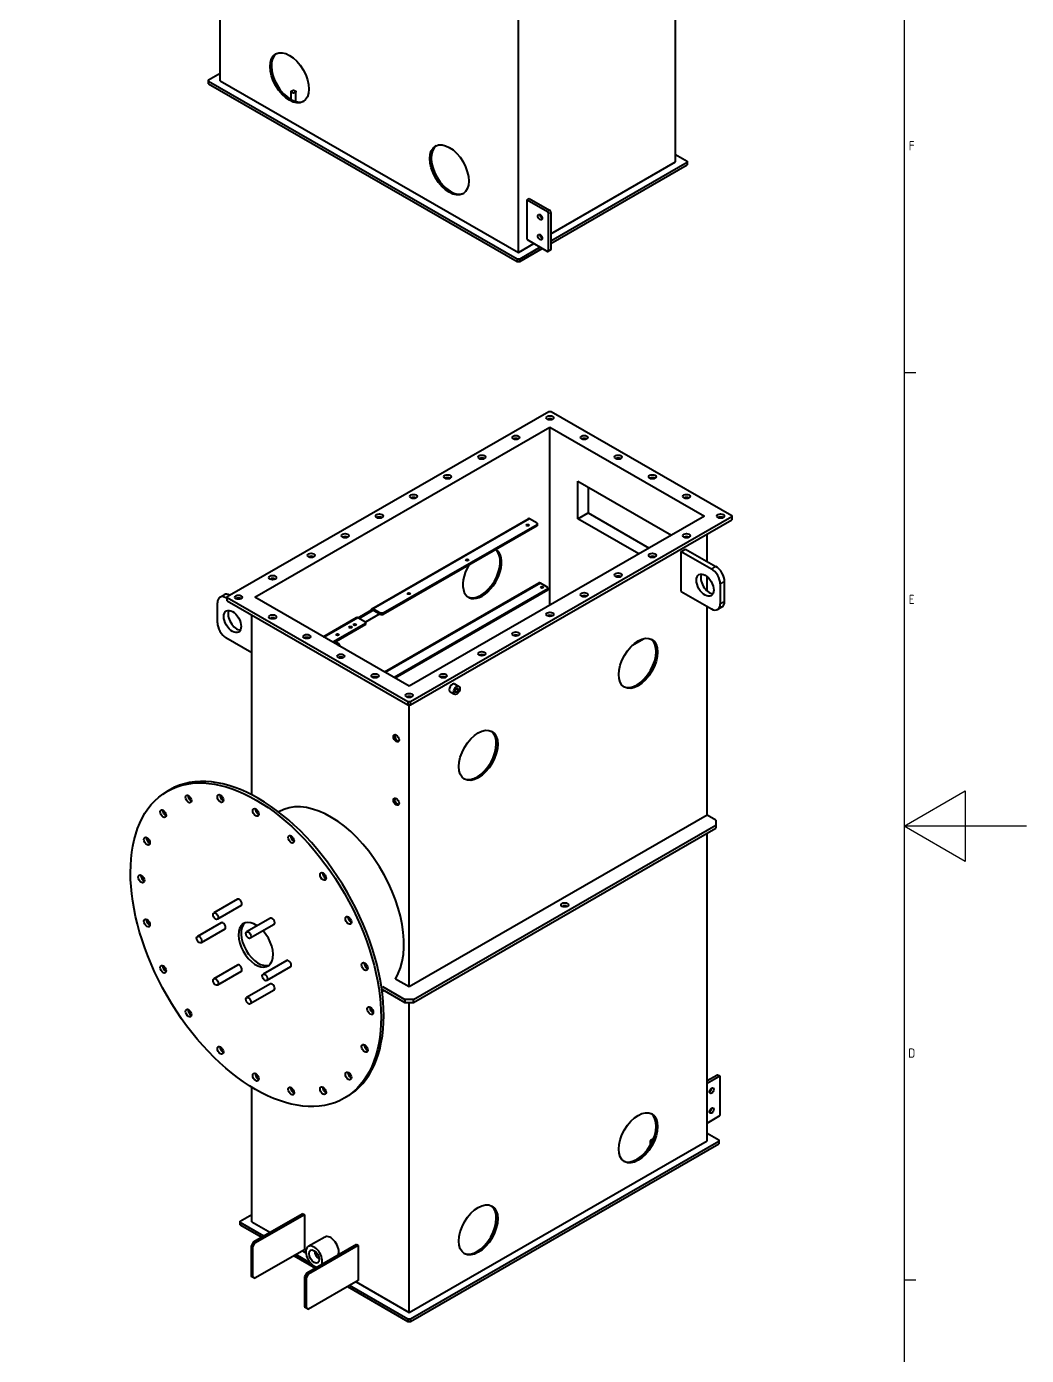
# Model space of a CAD drawing. Header units: millimetres. Extents: x 0 to 4205, y 0 to 2970.
# Drawn here: x 3387 to 4205, y 1052 to 2139 of the extents above; entities that cross this region are included whole.
import ezdxf

# ---------------------------------------------------------------- set-up
doc = ezdxf.new("R2010")
doc.units = ezdxf.units.MM
doc.header["$LTSCALE"] = 5
doc.layers.get('0').update_dxf_attribs({"color": 3, "lineweight": 25})
for name, color, linetype, lineweight in [('가시적인 것(ISO)', 3, 'Continuous', 40), ('가시적인 좁은 것(ISO)', 3, 'Continuous', 35), ('경계(ISO)', 7, 'Continuous', 25)]:
    doc.layers.add(name, color=color, linetype=linetype, lineweight=lineweight)
doc.styles.add('문자 텍스트_PSTEK_POSCO', font='isocp.shx')

# ---------------------------------------------------------------- blocks, each defined once
blk = doc.blocks.new('경계 Default Border')
at = {"layer": '경계(ISO)'}
for p, q in [((821, 371.25), (822.9, 371.25)), ((821, 222.75), (822.9, 222.75))]:
    blk.add_line(p, q, dxfattribs=at)
at = {"layer": '경계(ISO)', "flags": 128}
for points in [[(20, 20), (20, 574), (821, 574), (821, 20), (20, 20)], [(841, 297), (821, 297), (831, 302.77), (831, 291.23), (821, 297)]]:
    blk.add_lwpolyline(points, dxfattribs=at)
at = {"layer": '경계(ISO)', "color": 2, "char_height": 1.5, "attachment_point": 7, "style": '문자 텍스트_PSTEK_POSCO'}
for s, insert in [('F', (821.72, 407.62)), ('E', (821.72, 333.36)), ('D', (821.64, 259.11))]:
    blk.add_mtext(s, dxfattribs=dict(at, insert=insert))

msp = doc.modelspace()

# ---------------------------------------------------------------- linework, layer by layer
at = {"layer": '가시적인 것(ISO)'}
for p, q in [((3917.9239, 2028.6974), (3917.9239, 2525.2003)), ((3789.2305, 1954.5878), (3789.2305, 2451.7014)), ((3545.2786, 2095.0703), (3545.2786, 2346.7178)), ((3535.7327, 2095.6811), (3545.2786, 2101.1783)), ((3535.7327, 2094.4596), (3535.7327, 2095.6811)), ((3788.1698, 1949.0907), (3535.7327, 2094.4596)), ((3535.7327, 2092.6201), (3535.7327, 2094.4596)), ((3535.7327, 2092.6201), (3788.1698, 1947.2512)), ((3545.2786, 2095.0703), (3789.2305, 1954.5878)), ((3603.1352, 2079.6122), (3603.1352, 2086.0825)), ((3607.1352, 2077.9468), (3607.1352, 2086.0825)), ((3917.9239, 2034.8054), (3927.4698, 2029.3082)), ((3815.747, 1969.8577), (3917.9239, 2028.6974)), ((3927.4698, 2028.0867), (3815.747, 1963.7497)), ((3815.747, 1961.9102), (3927.4698, 2026.2472)), ((3927.4698, 2029.3082), (3927.4698, 2028.0867)), ((3927.4698, 2028.0867), (3927.4698, 2026.2472)), ((3796.3015, 1997.6977), (3798.0693, 1998.7156)), ((3796.3015, 1964.9958), (3796.3015, 1997.6977)), ((3796.3015, 1997.6977), (3812.9185, 1988.1286)), ((3798.0693, 1998.7156), (3814.6863, 1989.1465)), ((3813.9792, 1956.0422), (3813.9792, 1986.2914)), ((3815.747, 1987.3094), (3815.747, 1957.0602)), ((3789.2305, 1954.5878), (3801.8028, 1961.8278)), ((3807.1061, 1958.7738), (3790.2911, 1949.0907)), ((3790.2911, 1947.2512), (3808.7033, 1957.8541)), ((3796.3015, 1964.9958), (3812.9185, 1955.4267)), ((3790.2911, 1949.0907), (3788.1698, 1949.0907)), ((3788.1698, 1949.0907), (3788.1698, 1947.2512)), ((3788.1698, 1947.2512), (3790.2911, 1947.2512)), ((3790.2911, 1947.2512), (3790.2911, 1949.0907)), ((3815.4348, 1956.3711), (3813.6671, 1955.3531)), ((3550.9782, 1672.9853), (3814.0219, 1824.4621)), ((3814.0219, 1824.4621), (3816.1432, 1824.4621)), ((3816.1432, 1824.4621), (3963.9286, 1739.3582)), ((3573.3935, 1672.3745), (3815.0826, 1811.554)), ((3815.0826, 1665.9409), (3815.0826, 1811.554)), ((3815.0826, 1811.554), (3941.5133, 1738.7474)), ((3837.9928, 1767.2941), (3914.5391, 1723.2141)), ((3837.9928, 1736.6361), (3837.9928, 1767.2941)), ((3846.1953, 1762.5706), (3846.1953, 1741.3596)), ((3837.9928, 1736.6361), (3846.1953, 1741.3596)), ((3846.1953, 1741.3596), (3896.1223, 1712.6085)), ((3669.1547, 1662.8561), (3797.2471, 1736.6196)), ((3804.5467, 1731.7426), (3678.5756, 1659.2007)), ((3804.5467, 1730.8025), (3678.5756, 1658.2605)), ((3941.5133, 1738.7474), (3699.8242, 1599.568)), ((3963.9286, 1738.1367), (3700.8848, 1586.6598)), ((3700.8848, 1584.2072), (3963.9286, 1735.684)), ((3804.5467, 1732.9642), (3798.3949, 1736.5068)), ((3804.5467, 1732.9642), (3804.5467, 1731.7426)), ((3804.5467, 1731.7426), (3804.5467, 1730.8025)), ((3887.9198, 1707.885), (3837.9928, 1736.6361)), ((3963.9286, 1739.3582), (3963.9286, 1738.1367)), ((3963.9286, 1738.1367), (3963.9286, 1735.684)), ((3943.776, 1701.6279), (3943.776, 1724.0789)), ((3922.5628, 1709.7719), (3926.0983, 1711.8078)), ((3922.5628, 1709.7719), (3947.3116, 1695.52)), ((3922.5628, 1677.07), (3922.5628, 1709.7719)), ((3926.0983, 1711.8078), (3950.8471, 1697.556)), ((3943.776, 1677.3611), (3943.776, 1689.1209)), ((3679.5828, 1611.2242), (3806.0859, 1684.0725)), ((3813.3855, 1679.1955), (3687.4671, 1606.6839)), ((3813.3855, 1678.2553), (3688.2834, 1606.2138)), ((3813.3855, 1680.4171), (3807.2337, 1683.9597)), ((3813.3855, 1680.4171), (3813.3855, 1679.1955)), ((3813.3855, 1679.1955), (3813.3855, 1678.2553)), ((3922.5628, 1677.07), (3947.3116, 1662.8181)), ((3954.3826, 1683.2726), (3954.3826, 1666.9216)), ((3957.9182, 1668.9576), (3957.9182, 1685.3086)), ((3542.8465, 1651.4482), (3542.8465, 1667.7991)), ((3544.9272, 1672.393), (3548.4628, 1674.429)), ((3550.9782, 1671.2919), (3549.9175, 1671.9027)), ((3550.9782, 1671.7638), (3550.9782, 1672.9853)), ((3550.9782, 1669.3111), (3550.9782, 1671.7638)), ((3698.7635, 1586.6598), (3550.9782, 1671.7638)), ((3550.9782, 1669.3111), (3698.7635, 1584.2072)), ((3558.875, 1670.8164), (3558.182, 1671.2154)), ((3699.8242, 1599.568), (3573.3935, 1672.3745)), ((3943.776, 1493.8921), (3943.776, 1664.8541)), ((3952.3019, 1662.3278), (3955.8374, 1664.3637)), ((3571.1307, 1510.605), (3571.1307, 1657.706)), ((3629.5386, 1640.0427), (3656.7803, 1655.7302)), ((3664.0799, 1652.0748), (3657.9281, 1655.6174)), ((3658.0764, 1655.532), (3668.6761, 1661.636)), ((3669.4893, 1661.1677), (3658.8895, 1655.0637)), ((3675.7714, 1658.6538), (3664.0799, 1651.9211)), ((3668.6761, 1661.636), (3668.6761, 1661.7995)), ((3668.6761, 1661.636), (3669.4893, 1661.1677)), ((3669.4893, 1661.3312), (3669.4893, 1661.1677)), ((3670.3025, 1662.7433), (3676.4543, 1659.2007)), ((3676.4543, 1658.2605), (3670.3025, 1661.8032)), ((3678.5756, 1659.2007), (3676.4543, 1659.2007)), ((3676.4543, 1659.2007), (3676.4543, 1658.2605)), ((3676.4543, 1658.2605), (3678.5756, 1658.2605)), ((3678.5756, 1658.2605), (3678.5756, 1659.2007)), ((3664.0799, 1650.8532), (3637.4229, 1635.5025)), ((3664.0799, 1649.913), (3638.2392, 1635.0324)), ((3664.0799, 1652.0748), (3664.0799, 1650.8532)), ((3664.0799, 1650.8532), (3664.0799, 1649.913)), ((3571.1307, 1626.9849), (3549.9175, 1639.2008)), ((3882.173, 1632.8359), (3892.2419, 1638.6342)), ((3737.0509, 1601.4357), (3740.5864, 1599.3997)), ((3699.8242, 1590.2258), (3699.8242, 1591.2283)), ((3733.3081, 1594.9363), (3736.8437, 1592.9004)), ((3698.7635, 1586.6598), (3698.7635, 1584.2072)), ((3700.8848, 1586.6598), (3698.7635, 1586.6598)), ((3698.7635, 1584.2072), (3700.8848, 1584.2072)), ((3699.8242, 1353.4096), (3699.8242, 1584.2072)), ((3700.8848, 1584.2072), (3700.8848, 1586.6598)), ((3504.0744, 1514.82), (3501.9531, 1513.5984)), ((3593.0597, 1496.8258), (3592.8665, 1496.7146)), ((3943.776, 1493.8921), (3699.8242, 1353.4096)), ((3950.8471, 1489.8201), (3943.776, 1493.8921)), ((3703.3597, 1343.2297), (3950.8471, 1485.7482)), ((3703.3597, 1340.777), (3950.8471, 1483.2955)), ((3943.776, 1227.5761), (3943.776, 1479.2236)), ((3950.8471, 1489.8201), (3950.8471, 1485.7482)), ((3950.8471, 1485.7482), (3950.8471, 1483.2955)), ((3559.3806, 1425.1849), (3539.9352, 1413.987)), ((3562.3748, 1419.9854), (3542.9294, 1408.7875)), ((3545.9456, 1406.017), (3526.5001, 1394.8191)), ((3586.2507, 1409.7115), (3566.8052, 1398.5136)), ((3589.2449, 1404.512), (3569.7994, 1393.3141)), ((3548.9398, 1400.8175), (3529.4943, 1389.6196)), ((3559.3806, 1371.3757), (3539.9352, 1360.1778)), ((3599.6857, 1375.0701), (3580.2403, 1363.8723)), ((3562.3748, 1366.1762), (3542.9294, 1354.9783)), ((3602.6799, 1369.8706), (3583.2344, 1358.6728)), ((3699.8242, 1353.4096), (3688.5105, 1359.9247)), ((3586.2507, 1355.9022), (3566.8052, 1344.7043)), ((3589.2449, 1350.7027), (3569.7994, 1339.5048)), ((3677.3998, 1351.6544), (3696.2886, 1340.777)), ((3677.8952, 1349.5067), (3677.702, 1349.3954)), ((3677.9039, 1353.8168), (3696.2886, 1343.2297)), ((3703.3597, 1343.2297), (3696.2886, 1343.2297)), ((3696.2886, 1343.2297), (3696.2886, 1340.777)), ((3696.2886, 1340.777), (3703.3597, 1340.777)), ((3699.8242, 1087.0936), (3699.8242, 1340.777)), ((3703.3597, 1340.777), (3703.3597, 1343.2297)), ((3575.3734, 1280.7154), (3575.3734, 1281.5934)), ((3575.3734, 1280.7154), (3576.2987, 1280.1825)), ((3943.776, 1276.7939), (3951.5542, 1281.273)), ((3943.776, 1274.7579), (3953.322, 1280.255)), ((3954.0705, 1280.3286), (3952.3027, 1281.3466)), ((3954.3826, 1249.3903), (3954.3826, 1279.6395)), ((3571.1307, 1161.2032), (3571.1307, 1271.289)), ((3603.4569, 1268.7888), (3605.5842, 1267.9117)), ((3629.7936, 1268.7334), (3631.1781, 1269.5307)), ((3648.7937, 1263.5108), (3646.6724, 1262.2892)), ((3943.776, 1242.056), (3953.322, 1247.5532)), ((3943.776, 1233.684), (3953.322, 1228.1869)), ((3699.8242, 1087.0936), (3943.776, 1227.5761)), ((3953.322, 1226.9653), (3700.8848, 1081.5964)), ((3700.8848, 1079.757), (3953.322, 1225.1258)), ((3897.3344, 1224.0878), (3897.3344, 1227.4651)), ((3953.322, 1228.1869), (3953.322, 1226.9653)), ((3953.322, 1226.9653), (3953.322, 1225.1258)), ((3561.5848, 1161.814), (3571.1307, 1167.3111)), ((3612.85, 1167.8367), (3572.1914, 1144.4229)), ((3614.2643, 1167.0223), (3573.6056, 1143.6085)), ((3612.85, 1167.8367), (3614.2643, 1167.0223)), ((3614.2643, 1167.0223), (3614.2643, 1138.4081)), ((3561.5848, 1160.5924), (3561.5848, 1161.814)), ((3561.5848, 1158.7529), (3561.5848, 1160.5924)), ((3580.9275, 1149.4537), (3561.5848, 1160.5924)), ((3561.5848, 1158.7529), (3579.3303, 1148.534)), ((3571.1307, 1161.2032), (3586.2308, 1152.5077)), ((3572.1914, 1144.4229), (3570.4236, 1141.3611)), ((3571.8379, 1140.5467), (3573.6056, 1143.6085)), ((3573.6056, 1143.6085), (3572.1914, 1144.4229)), ((3656.6907, 1142.5905), (3616.032, 1119.1768)), ((3630.7367, 1148.7319), (3617.3016, 1140.9952)), ((3656.6907, 1142.5905), (3658.1049, 1141.7762)), ((3570.4236, 1141.3611), (3571.8379, 1140.5467)), ((3570.4236, 1141.3611), (3570.4236, 1116.8347)), ((3571.8379, 1116.0203), (3571.8379, 1140.5467)), ((3614.2643, 1138.4081), (3573.6056, 1114.9944)), ((3605.5892, 1133.4125), (3623.171, 1123.2878)), ((3619.1062, 1127.4681), (3607.1863, 1134.3322)), ((3612.4896, 1137.3862), (3615.3679, 1135.7287)), ((3658.1049, 1141.7762), (3617.4462, 1118.3624)), ((3658.1049, 1141.7762), (3658.1049, 1113.162)), ((3571.8379, 1116.0203), (3570.4236, 1116.8347)), ((3570.4236, 1116.8347), (3572.1914, 1115.8088)), ((3573.6056, 1114.9944), (3571.8379, 1116.0203)), ((3572.1914, 1115.8088), (3573.6056, 1114.9944)), ((3616.032, 1119.1768), (3614.2643, 1116.1149)), ((3614.2643, 1116.1149), (3615.6785, 1115.3005)), ((3614.2643, 1116.1149), (3614.2643, 1091.5885)), ((3615.6785, 1115.3005), (3617.4462, 1118.3624)), ((3615.6785, 1090.7741), (3615.6785, 1115.3005)), ((3617.4462, 1118.3624), (3616.032, 1119.1768)), ((3658.1049, 1113.162), (3617.4462, 1089.7482)), ((3656.3303, 1112.1401), (3699.8242, 1087.0936)), ((3649.4298, 1108.1664), (3698.7635, 1079.757)), ((3698.7635, 1081.5964), (3651.027, 1109.0861)), ((3615.6785, 1090.7741), (3614.2643, 1091.5885)), ((3614.2643, 1091.5885), (3616.032, 1090.5626)), ((3617.4462, 1089.7482), (3615.6785, 1090.7741)), ((3616.032, 1090.5626), (3617.4462, 1089.7482)), ((3700.8848, 1081.5964), (3698.7635, 1081.5964)), ((3698.7635, 1081.5964), (3698.7635, 1079.757)), ((3698.7635, 1079.757), (3700.8848, 1079.757)), ((3700.8848, 1079.757), (3700.8848, 1081.5964))]:
    msp.add_line(p, q, dxfattribs=at)
for centre, major_axis, ratio in [((3601.8472, 2097.4448), (-11.2282, 19.4981), 0.578093116), ((3605.1352, 2086.0825), (-2, 0), 0.575861701), ((3732.6619, 2022.1136), (-11.2282, 19.4981), 0.578093116), ((3806.9081, 1983.4143), (-1.2476, 2.1665), 0.578093116), ((3806.9081, 1967.0633), (-1.2476, 2.1665), 0.578093116), ((3815.0826, 1819.1686), (-3, 0), 0.575861701), ((3787.1519, 1803.0844), (-3, 0), 0.575861701), ((3843.0133, 1803.0844), (-3, 0), 0.575861701), ((3759.2211, 1787.0001), (-3, 0), 0.575861701), ((3870.944, 1787.0001), (-3, 0), 0.575861701), ((3731.2904, 1770.9159), (-3, 0), 0.575861701), ((3898.8747, 1770.9159), (-3, 0), 0.575861701), ((3703.3597, 1754.8317), (-3, 0), 0.575861701), ((3926.8055, 1754.8317), (-3, 0), 0.575861701), ((3675.429, 1738.7474), (-3, 0), 0.575861701), ((3954.7362, 1738.7474), (-3, 0), 0.575861701), ((3796.7685, 1731.3354), (-1.0335, 0), 0.575861701), ((3647.4983, 1722.6632), (-3, 0), 0.575861701), ((3926.8055, 1722.6632), (-3, 0), 0.575861701), ((3619.5676, 1706.579), (-3, 0), 0.575861701), ((3898.8747, 1706.579), (-3, 0), 0.575861701), ((3747.271, 1702.8317), (-1.0335, 0), 0.575861701), ((3588.1013, 1688.4588), (-3, 0), 0.575861701), ((3870.944, 1690.4948), (-3, 0), 0.575861701), ((3942.0083, 1682.223), (-4.9903, 8.6658), 0.578093116), ((3699.5413, 1675.346), (-1.0335, 0), 0.575861701), ((3808.5065, 1680.4578), (-1.0335, 0), 0.575861701), ((3843.0133, 1674.4105), (-3, 0), 0.575861701), ((3560.1706, 1672.3745), (-3, 0), 0.575861701), ((3555.2208, 1652.4977), (-4.9903, 8.6658), 0.578093116), ((3588.1013, 1656.2903), (-3, 0), 0.575861701), ((3815.0826, 1658.3263), (-3, 0), 0.575861701), ((3641.205, 1641.7524), (-1.0335, 0), 0.575861701), ((3651.8116, 1647.8603), (-1.0335, 0), 0.575861701), ((3655.3472, 1649.8963), (-1.0335, 0), 0.575861701), ((3787.1519, 1642.2421), (-3, 0), 0.575861701), ((3616.032, 1640.2061), (-3, 0), 0.575861701), ((3887.2075, 1618.2855), (11.2282, 19.4981), 0.578093116), ((3643.9627, 1624.1219), (-3, 0), 0.575861701), ((3759.2211, 1626.1578), (-3, 0), 0.575861701), ((3671.8935, 1608.0376), (-3, 0), 0.575861701), ((3727.7549, 1608.0376), (-3, 0), 0.575861701), ((3738.7151, 1596.1501), (1.8714, 3.2497), 0.578093116), ((3699.8242, 1591.9534), (-3, 0), 0.575861701), ((3738.7151, 1596.1501), (0.8293, 1.44), 0.578093116), ((3756.3927, 1542.9543), (11.2282, 19.4981), 0.578093116), ((3689.2176, 1556.9551), (-1.6219, 2.8164), 0.578093116), ((3574.3127, 1387.9438), (-72.3597, 125.6546), 0.578093116), ((3519.2422, 1507.2936), (-1.7466, 3.033), 0.578093116), ((3545.3604, 1507.6395), (-1.7466, 3.033), 0.578093116), ((3689.2176, 1505.0409), (-1.6219, 2.8164), 0.578093116), ((3498.5146, 1495.2649), (-1.7466, 3.033), 0.578093116), ((3574.3127, 1496.2688), (-1.7466, 3.033), 0.578093116), ((3485.2067, 1472.7309), (-1.7466, 3.033), 0.578093116), ((3603.265, 1474.2945), (-1.7466, 3.033), 0.578093116), ((3629.3833, 1443.8676), (-1.7466, 3.033), 0.578093116), ((3480.6211, 1441.8973), (-1.7466, 3.033), 0.578093116), ((3541.4323, 1411.3873), (-1.4971, 2.5998), 0.578093116), ((3827.1034, 1420.5969), (-3, 0), 0.575861701), ((3485.2067, 1405.7823), (-1.7466, 3.033), 0.578093116), ((3650.1109, 1407.9664), (-1.7466, 3.033), 0.578093116), ((3527.9972, 1392.2194), (-1.4971, 2.5998), 0.578093116), ((3568.3023, 1395.9139), (-1.4971, 2.5998), 0.578093116), ((3498.5146, 1367.9212), (-1.7466, 3.033), 0.578093116), ((3663.4188, 1370.1053), (-1.7466, 3.033), 0.578093116), ((3541.4323, 1357.578), (-1.4971, 2.5998), 0.578093116), ((3581.7373, 1361.2725), (-1.4971, 2.5998), 0.578093116), ((3568.3023, 1342.1046), (-1.4971, 2.5998), 0.578093116), ((3519.2422, 1332.0201), (-1.7466, 3.033), 0.578093116), ((3668.0044, 1333.9904), (-1.7466, 3.033), 0.578093116), ((3545.3604, 1301.5932), (-1.7466, 3.033), 0.578093116), ((3663.4188, 1303.1568), (-1.7466, 3.033), 0.578093116), ((3650.1109, 1280.6228), (-1.7466, 3.033), 0.578093116), ((3574.3127, 1279.6188), (-1.7466, 3.033), 0.578093116), ((3603.265, 1268.2481), (-1.7466, 3.033), 0.578093116), ((3629.3833, 1268.594), (-1.7466, 3.033), 0.578093116), ((3947.3116, 1268.6184), (1.2476, 2.1665), 0.578093116), ((3887.2075, 1229.9506), (11.2282, 19.4981), 0.578093116), ((3947.3116, 1252.2675), (1.2476, 2.1665), 0.578093116), ((3756.3927, 1154.6194), (11.2282, 19.4981), 0.578093116), ((3622.0424, 1132.7626), (-2.9525, 5.1271), 0.578093116)]:
    msp.add_ellipse(centre, major_axis=major_axis, ratio=ratio, dxfattribs=at)
for centre, major_axis, ratio, start_param, end_param in [((3602.9785, 2098.0963), (-11.2282, 19.4981), 0.578093116, 0.050207288, 3.091385365), ((3733.7933, 2022.7651), (-11.2282, 19.4981), 0.578093116, 0.050207288, 3.091385365), ((3808.6759, 1984.4322), (1.2476, -2.1665), 0.578093116, 3.925064558, 5.499713403), ((3812.9185, 1986.9022), (0.7485, -1.2999), 0.578093116, 0.787331872, 2.358128199), ((3814.6863, 1987.9202), (-0.7485, 1.2999), 0.578093116, 3.928924525, 5.499720852), ((3808.6759, 1968.0813), (1.2476, -2.1665), 0.578093116, 3.925064558, 5.499713403), ((3812.9185, 1956.653), (0.7485, -1.2999), 0.578093116, 5.499720852, 7.070517179), ((3814.6863, 1957.671), (0.7485, -1.2999), 0.578093116, 0, 0.787331872), ((3815.0826, 1816.716), (-3, 0), 0.575861701, 3.930873278, 5.493904683), ((3787.1519, 1800.6317), (-3, 0), 0.575861701, 3.930873278, 5.493904683), ((3843.0133, 1800.6317), (-3, 0), 0.575861701, 3.930873278, 5.493904683), ((3759.2211, 1784.5475), (-3, 0), 0.575861701, 3.930873278, 5.493904683), ((3870.944, 1784.5475), (-3, 0), 0.575861701, 3.930873278, 5.493904683), ((3731.2904, 1768.4633), (-3, 0), 0.575861701, 3.930873278, 5.493904683), ((3898.8747, 1768.4633), (-3, 0), 0.575861701, 3.930873278, 5.493904683), ((3703.3597, 1752.379), (-3, 0), 0.575861701, 3.930873278, 5.493904683), ((3926.8055, 1752.379), (-3, 0), 0.575861701, 3.930873278, 5.493904683), ((3675.429, 1736.2948), (-3, 0), 0.575861701, 3.930873278, 5.493904683), ((3796.7685, 1730.3953), (-1.0335, 0), 0.575861701, 4.052178804, 5.372599157), ((3798.3949, 1734.6265), (-1.1478, 1.9931), 0.578093116, 5.499720852, 6.283185307), ((3954.7362, 1736.2948), (-3, 0), 0.575861701, 3.930873278, 5.493904683), ((3647.4983, 1720.2106), (-3, 0), 0.575861701, 3.930873278, 5.493904683), ((3926.8055, 1720.2106), (-3, 0), 0.575861701, 3.930873278, 5.493904683), ((3759.6454, 1691.7436), (11.2282, 19.4981), 0.578093116, 1.553767069, 6.296347148), ((3758.514, 1692.3951), (-11.2282, -19.4981), 0.578093116, 0.050207288, 3.05772494), ((3619.5676, 1704.1263), (-3, 0), 0.575861701, 3.930873278, 5.493904683), ((3747.271, 1701.8916), (-1.0335, 0), 0.575861701, 4.052178804, 5.372599157), ((3898.8747, 1704.1263), (-3, 0), 0.575861701, 3.930873278, 5.493904683), ((3950.8471, 1689.3805), (-4.9903, 8.6658), 0.578093116, 3.928924525, 5.499720852), ((3588.1013, 1686.0061), (-3, 0), 0.575861701, 3.930873278, 5.493904683), ((3870.944, 1688.0421), (-3, 0), 0.575861701, 3.930873278, 5.493904683), ((3945.5438, 1684.259), (-4.9903, 8.6658), 0.578093116, 0.360638466, 2.780954188), ((3947.3116, 1687.3445), (4.9903, -8.6658), 0.578093116, 0.787331872, 2.358128199), ((3553.4531, 1665.7632), (-4.9903, 8.6658), 0.578093116, 5.559492739, 6.283185307), ((3699.5413, 1674.4059), (-1.0335, 0), 0.575861701, 4.052178804, 5.372599157), ((3807.2337, 1682.0793), (-1.1478, 1.9931), 0.578093116, 5.499720852, 6.283185307), ((3808.5065, 1679.5176), (-1.0335, 0), 0.575861701, 4.052178804, 5.372599157), ((3549.9175, 1663.7272), (-4.9903, 8.6658), 0.578093116, 5.499720852, 7.070517179), ((3560.1706, 1669.9219), (-3, 0), 0.575861701, 3.930873278, 5.493904683), ((3843.0133, 1671.9579), (-3, 0), 0.575861701, 3.930873278, 5.493904683), ((3947.3116, 1670.9936), (4.9903, -8.6658), 0.578093116, 5.499720852, 7.070517179), ((3950.8471, 1673.0296), (4.9903, -8.6658), 0.578093116, 0, 0.787331872), ((3558.7564, 1654.5337), (-4.9903, 8.6658), 0.578093116, 0.360638466, 2.780954188), ((3588.1013, 1653.8377), (-3, 0), 0.575861701, 3.930873278, 5.493904683), ((3657.9281, 1653.737), (-1.1478, 1.9931), 0.578093116, 5.499720852, 6.283185307), ((3670.3025, 1660.863), (-1.1478, 1.9931), 0.578093116, 5.499720852, 7.070517179), ((3670.3025, 1660.863), (-0.5739, 0.9966), 0.578093116, 5.499720852, 7.070517179), ((3815.0826, 1655.8737), (-3, 0), 0.575861701, 3.930873278, 5.493904683), ((3549.9175, 1647.3762), (-4.9903, 8.6658), 0.578093116, 0.787331872, 2.358128199), ((3651.8116, 1646.9201), (-1.0335, 0), 0.575861701, 4.052178804, 5.372599157), ((3655.3472, 1648.9561), (-1.0335, 0), 0.575861701, 4.052178804, 5.372599157), ((3616.032, 1637.7534), (-3, 0), 0.575861701, 3.930873278, 5.493904683), ((3627.6993, 1617.0639), (11.2282, 19.4981), 0.578093116, 5.895589168, 6.199317594), ((3628.8307, 1616.4124), (11.2282, 19.4981), 0.578093116, 5.895589168, 6.296347148), ((3641.205, 1640.8122), (-1.0335, 0), 0.575861701, 4.052178804, 5.372599157), ((3787.1519, 1639.7894), (-3, 0), 0.575861701, 3.930873278, 5.493904683), ((3886.0761, 1618.937), (-11.2282, -19.4981), 0.578093116, 0.050207288, 3.091385365), ((3643.9627, 1621.6692), (-3, 0), 0.575861701, 3.930873278, 5.493904683), ((3759.2211, 1623.7052), (-3, 0), 0.575861701, 3.930873278, 5.493904683), ((3671.8935, 1605.585), (-3, 0), 0.575861701, 3.930873278, 5.493904683), ((3727.7549, 1605.585), (-3, 0), 0.575861701, 3.930873278, 5.493904683), ((3735.1795, 1598.186), (-1.8714, -3.2497), 0.578093116, 3.141592654, 6.283185307), ((3699.8242, 1589.5008), (-3, 0), 0.575861701, 3.930873278, 5.493904683), ((3690.3489, 1557.6066), (-1.6219, 2.8164), 0.578093116, 0.354842738, 2.786749916), ((3755.2614, 1543.6058), (-11.2282, -19.4981), 0.578093116, 0.050207288, 3.091385365), ((3576.434, 1389.1654), (-72.3597, 125.6546), 0.578093116, 3.141592654, 6.283185307), ((3521.3635, 1508.5152), (1.7466, -3.033), 0.578093116, 3.79126171, 5.633516251), ((3547.4817, 1508.8611), (1.7466, -3.033), 0.578093116, 3.79126171, 5.633516251), ((3635.4775, 1423.1663), (-42.4177, 73.6596), 0.578093116, 3.438967199, 6.283185307), ((3690.3489, 1505.6924), (-1.6219, 2.8164), 0.578093116, 0.354842738, 2.786749916), ((3500.6359, 1496.4865), (1.7466, -3.033), 0.578093116, 3.79126171, 5.633516251), ((3576.434, 1497.4904), (1.7466, -3.033), 0.578093116, 3.79126171, 5.633516251), ((3487.328, 1473.9524), (1.7466, -3.033), 0.578093116, 3.79126171, 5.633516251), ((3605.3864, 1475.5161), (1.7466, -3.033), 0.578093116, 3.79126171, 5.633516251), ((3631.5046, 1445.0891), (1.7466, -3.033), 0.578093116, 3.79126171, 5.633516251), ((3482.7424, 1443.1188), (1.7466, -3.033), 0.578093116, 3.79126171, 5.633516251), ((3560.8777, 1422.5852), (-1.4971, 2.5998), 0.578093116, 3.141592654, 6.283185307), ((3827.1034, 1418.1442), (-3, 0), 0.575861701, 3.930873278, 5.493904683), ((3487.328, 1407.0039), (1.7466, -3.033), 0.578093116, 3.79126171, 5.633516251), ((3547.4427, 1403.4173), (-1.4971, 2.5998), 0.578093116, 3.141592654, 6.283185307), ((3574.3127, 1387.9438), (9.9806, -17.3317), 0.578093116, 2.272217645, 8.206544452), ((3576.434, 1389.1654), (-9.9806, 17.3317), 0.578093116, 0.106060239, 3.035532414), ((3587.7478, 1407.1117), (-1.4971, 2.5998), 0.578093116, 3.141592654, 6.283185307), ((3652.2322, 1409.188), (1.7466, -3.033), 0.578093116, 3.79126171, 5.633516251), ((3500.6359, 1369.1428), (1.7466, -3.033), 0.578093116, 3.79126171, 5.633516251), ((3560.8777, 1368.7759), (-1.4971, 2.5998), 0.578093116, 3.141592633, 6.283185307), ((3601.1828, 1372.4704), (-1.4971, 2.5998), 0.578093116, 3.141592654, 6.283185307), ((3665.5401, 1371.3269), (1.7466, -3.033), 0.578093116, 3.79126171, 5.633516251), ((3587.7478, 1353.3025), (-1.4971, 2.5998), 0.578093116, 3.141592654, 6.283185307), ((3635.4775, 1423.1663), (42.4177, -73.6596), 0.578093116, 0, 0.037286753), ((3521.3635, 1333.2417), (1.7466, -3.033), 0.578093116, 3.79126171, 5.633516251), ((3670.1257, 1335.212), (1.7466, -3.033), 0.578093116, 3.79126171, 5.633516251), ((3665.5401, 1304.3784), (1.7466, -3.033), 0.578093116, 3.79126171, 5.633516251), ((3547.4817, 1302.8148), (1.7466, -3.033), 0.578093116, 3.79126171, 5.633516251), ((3652.2322, 1281.8443), (1.7466, -3.033), 0.578093116, 3.79126171, 5.633516251), ((3576.434, 1280.8404), (1.7466, -3.033), 0.578093116, 3.79126171, 5.633516251), ((3951.5542, 1280.0467), (0.7485, 1.2999), 0.578093116, 0, 0.783464455), ((3953.322, 1279.0287), (0.7485, 1.2999), 0.578093116, 5.495853435, 7.066649762), ((3605.3864, 1269.4697), (1.7466, -3.033), 0.578093116, 3.79126171, 5.633516251), ((3631.5046, 1269.8156), (1.7466, -3.033), 0.578093116, 3.79126171, 5.633516251), ((3945.5438, 1269.6364), (1.2476, 2.1665), 0.578093116, 3.925064558, 5.499713403), ((3945.5438, 1253.2855), (1.2476, 2.1665), 0.578093116, 3.925064558, 5.499713403), ((3886.0761, 1230.6021), (-11.2282, -19.4981), 0.578093116, 0.050207288, 3.091385365), ((3953.322, 1248.7795), (-0.7485, -1.2999), 0.578093116, 0.783464455, 2.354260782), ((3899.3344, 1227.4651), (-2, 0), 0.575861701, 4.598119762, 7.460102536), ((3755.2614, 1155.2709), (-11.2282, -19.4981), 0.578093116, 0.050207288, 3.091385365), ((3622.0424, 1132.7626), (-4.7408, 8.2325), 0.578093116, 3.535112228, 9.031258386), ((3635.4775, 1140.4993), (-4.7408, 8.2325), 0.578093116, 3.535112228, 6.283185307), ((3626.3699, 1135.2547), (2.8571, -4.9614), 0.578093116, 3.962690325, 5.462087636), ((3626.3699, 1135.2547), (-2.8234, 4.9029), 0.578093116, 0.822377121, 2.319215533)]:
    msp.add_ellipse(centre, major_axis=major_axis, ratio=ratio, start_param=start_param, end_param=end_param, dxfattribs=at)
at = {"layer": '가시적인 좁은 것(ISO)'}
for p, q in [((3814.6863, 1989.1465), (3812.9185, 1988.1286)), ((3813.9792, 1986.2914), (3815.747, 1987.3094)), ((3815.747, 1957.0602), (3813.9792, 1956.0422)), ((3798.3949, 1736.5068), (3670.3025, 1662.7433)), ((3950.8471, 1697.556), (3947.3116, 1695.52)), ((3807.2337, 1683.9597), (3680.2546, 1610.8373)), ((3954.3826, 1683.2726), (3957.9182, 1685.3086)), ((3549.9175, 1671.9027), (3550.9782, 1672.5135)), ((3957.9182, 1668.9576), (3954.3826, 1666.9216)), ((3657.9281, 1655.6174), (3630.2104, 1639.6559)), ((3670.3056, 1661.8013), (3669.4893, 1661.3312)), ((3951.5542, 1281.273), (3953.322, 1280.255))]:
    msp.add_line(p, q, dxfattribs=at)

# ---------------------------------------------------------------- block references
at = {"xscale": 5, "yscale": 5, "zscale": 5}
msp.add_blockref('경계 Default Border', (0, 0), dxfattribs=at)

doc.saveas('drawing.dxf')
